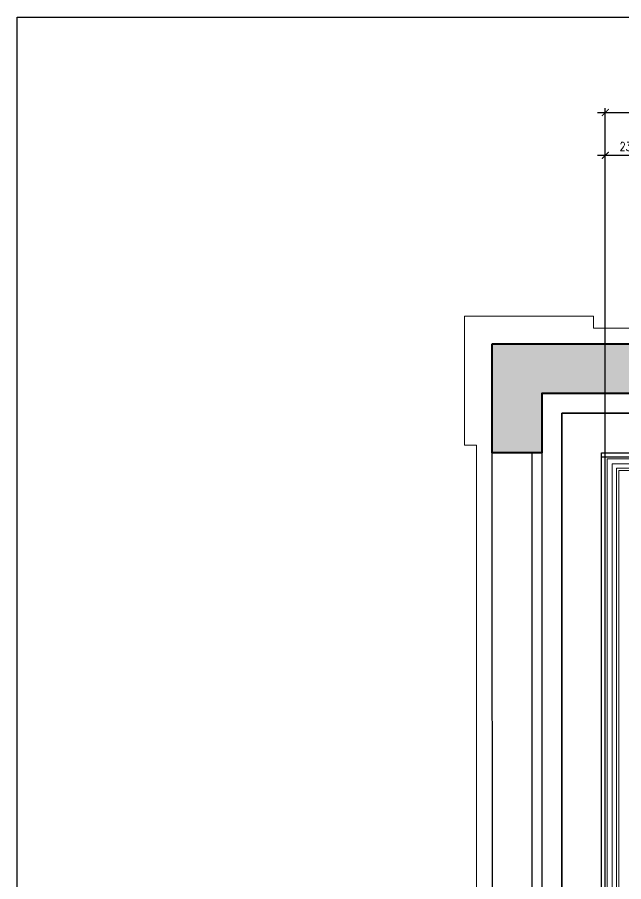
# Model space of a CAD drawing. Header units: inches. Extents: x -20583 to 399182, y -24453 to 525552.
# Drawn here: x 91006 to 94066, y 9982 to 14342 of the extents above; entities that cross this region are included whole.
import ezdxf

# ---------------------------------------------------------------- set-up
doc = ezdxf.new("R2010")
doc.units = ezdxf.units.IN
doc.header["$LTSCALE"] = 1000
doc.header["$MEASUREMENT"] = 0
doc.header["$PDMODE"] = 35
for name, color, linetype in [('8', 8, 'Continuous'), ('A-DIM', 9, 'Continuous'), ('A-WALL', 7, 'Continuous')]:
    doc.layers.add(name, color=color, linetype=linetype)
for name, color, linetype, lineweight in [('A-WALL-TILE', 8, 'Continuous', 9), ('GRC', 41, 'Continuous', 0), ('XREF-V2-GF_COLS$0$A-COLS', 5, 'Continuous', 40), ('XREF-V2-GF_COLS$0$A-COLS-PATT', 252, 'Continuous', 20)]:
    doc.layers.add(name, color=color, linetype=linetype, lineweight=lineweight)
doc.styles.add('ST9', font='romans.shx', dxfattribs={"width": 0.8})
doc.dimstyles.new('DIM-20', dxfattribs={"dimscale": 1000, "dimtxt": 0.044, "dimasz": 0.035, "dimexe": 0.022, "dimexo": 0.022, "dimgap": 0.022, "dimtad": 1, "dimdec": 0, "dimzin": 0, "dimdsep": 46, "dimtxsty": 'ST9', "dimblk1": 'ARCHTICK', "dimblk2": 'ARCHTICK', "dimsah": 1, "dimcen": 0.088, "dimdle": 0.04, "dimclrd": 256, "dimclre": 256, "dimclrt": 3, "dimadec": 0, "dimazin": 0, "dimtfac": 1, "dimtdec": 0, "dimtix": 1, "dimtofl": 0, "dimtmove": 1, "dimatfit": 3, "dimldrblk": 'CLOSED', "dimfxl": 1, "dimtolj": 1, "dimtzin": 0, "dimarcsym": 0})

# ---------------------------------------------------------------- blocks, each defined once
blk = doc.blocks.new('_ARCHTICK')
at = {"color": 0, "linetype": 'ByBlock', "const_width": 0.15}
blk.add_lwpolyline([(-0.5, -0.5), (0.5, 0.5)], dxfattribs=at)
blk = doc.blocks.new('*D505')
at = {"layer": 'A-DIM', "lineweight": -2, "transparency": 16777216}
for p, q in [((93932.7, 13645.7), (94247.3, 13645.7)), ((93972.7, 11911.9), (93972.7, 13667.7)), ((94207.3, 11911.9), (94207.3, 13667.7))]:
    blk.add_line(p, q, dxfattribs=at)
at = {"layer": 'Defpoints', "color": 0, "transparency": 16777216}
for p in [(94207.3, 13645.7), (93972.7, 11889.9, 0), (94207.3, 11889.9, 0)]:
    blk.add_point(p, dxfattribs=at)
at = {"layer": 'A-DIM', "lineweight": -2, "transparency": 16777216, "xscale": 35, "yscale": 35, "zscale": 35, "rotation": 180}
blk.add_blockref('_ARCHTICK', (93972.7, 13645.7), dxfattribs=at)
at = {"layer": 'A-DIM', "lineweight": -2, "transparency": 16777216, "xscale": 35, "yscale": 35, "zscale": 35}
blk.add_blockref('_ARCHTICK', (94207.3, 13645.7), dxfattribs=at)
at = {"layer": 'A-DIM', "color": 3, "transparency": 16777216, "insert": (94090, 13689.7), "char_height": 44, "attachment_point": 5, "style": 'ST9'}
blk.add_mtext('\\A1;235', dxfattribs=at)
blk = doc.blocks.new('_CLOSED')
at = {"color": 0, "linetype": 'ByBlock'}
for p, q in [((-1, 0.17), (0, 0)), ((-1, 0.17), (-1, -0.17)), ((0, 0), (-1, -0.17)), ((0, 0), (-1, 0))]:
    blk.add_line(p, q, dxfattribs=at)
blk = doc.blocks.new('*D555')
at = {"layer": 'A-DIM', "lineweight": -2, "transparency": 16777216}
for p, q in [((93972.7, 13667.7), (93972.7, 13883.6)), ((103432.6, 13667.7), (103432.6, 13883.6)), ((93932.7, 13861.6), (103472.6, 13861.6))]:
    blk.add_line(p, q, dxfattribs=at)
at = {"layer": 'Defpoints', "color": 0, "transparency": 16777216}
for p in [(103432.6, 13861.6), (93972.7, 13645.7), (103432.6, 13645.7)]:
    blk.add_point(p, dxfattribs=at)
at = {"layer": 'A-DIM', "lineweight": -2, "transparency": 16777216, "xscale": 35, "yscale": 35, "zscale": 35, "rotation": 180}
blk.add_blockref('_ARCHTICK', (93972.7, 13861.6), dxfattribs=at)
at = {"layer": 'A-DIM', "lineweight": -2, "transparency": 16777216, "xscale": 35, "yscale": 35, "zscale": 35}
blk.add_blockref('_ARCHTICK', (103432.6, 13861.6), dxfattribs=at)
at = {"layer": 'A-DIM', "color": 3, "transparency": 16777216, "insert": (98702.6, 13905.6), "char_height": 44, "attachment_point": 5, "style": 'ST9'}
blk.add_mtext('\\A1;9460', dxfattribs=at)

msp = doc.modelspace()

# ---------------------------------------------------------------- hatches: boundary and pattern name
at = {"layer": 'XREF-V2-GF_COLS$0$A-COLS-PATT'}
msp.add_hatch(color=256, dxfattribs=at).paths.add_polyline_path([(93402.6, 12694.5), (94502.6, 12694.5), (94502.6, 12444.5), (93652.6, 12444.5), (93652.6, 12144.5), (93402.6, 12144.5)])

# ---------------------------------------------------------------- linework, layer by layer
at = {"layer": '8', "color": 1}
for p, q in [((93952.7, 6349.5, 0), (93952.7, 12144.5, 0)), ((93972.7, 6369.5, 0), (93972.7, 12144.5, 0))]:
    msp.add_line(p, q, dxfattribs=at)
msp.add_lwpolyline([(91005.6, 14341.8), (109636.3, 14341.8), (109636.3, 2.7), (91005.6, 2.7)], close=True, dxfattribs=at)
at = {"layer": '8', "color": 1, "elevation": 0}
for points in [[(101152.7, 1649.5), (98277.7, 1649.6), (98277.7, 6349.5), (93752.7, 6349.5), (93752.6, 12344.5), (103652.6, 12344.5), (103652.7, 6349.5), (100277.7, 6349.5), (100277.7, 3040.9), (101152.7, 3040.9), (101152.7, 1649.5)], [(93952.7, 12144.5), (103452.6, 12144.5), (103452.6, 11464.7)], [(93952.7, 12124.5), (103432.6, 12124.5), (103432.6, 6369.5)]]:
    msp.add_lwpolyline(points, dxfattribs=at)
at = {"layer": 'A-WALL', "color": 1}
for p, q in [((93602.6, 12144.5, 0), (93602.6, 8994.5, 0)), ((93652.6, 12144.5, 0), (93652.6, 8994.5, 0))]:
    msp.add_line(p, q, dxfattribs=at)
at = {"layer": 'A-WALL', "elevation": 0}
msp.add_lwpolyline([(93402.6, 12694.5), (95002.4, 12694.5), (95002.4, 12344.5), (93752.6, 12344.5), (93752.6, 8892), (93402.8, 8892), (93402.6, 12694.5)], dxfattribs=at)
at = {"layer": 'A-WALL-TILE', "elevation": 0}
msp.add_lwpolyline([(104002.6, 11464.6), (104082.6, 11464.6), (104082.6, 12184.6), (104142.6, 12184.6), (104142.6, 12834.6), (103492.6, 12834.6), (103492.6, 12774.6), (93912.6, 12774.5), (93912.6, 12834.5), (93262.6, 12834.5), (93262.6, 12184.5), (93322.6, 12184.5), (93322.6, 8842), (93752.6, 8842), (93752.6, 8892)], dxfattribs=at)
at = {"layer": 'GRC', "elevation": 0}
for points in [[(93982.7, 6379.5), (103422.6, 6379.5), (103422.6, 12114.5), (93982.7, 12114.5)], [(94007.8, 6404.6), (103397.4, 6404.6), (103397.4, 12089.3), (94007.8, 12089.3)], [(94029.7, 6426.5), (103375.6, 6426.5), (103375.6, 12067.4), (94029.7, 12067.4)], [(94041.7, 6438.5), (103363.5, 6438.5), (103363.5, 12055.4), (94041.7, 12055.4)]]:
    msp.add_lwpolyline(points, close=True, dxfattribs=at)
at = {"layer": 'XREF-V2-GF_COLS$0$A-COLS', "elevation": 0}
msp.add_lwpolyline([(93402.6, 12694.5), (94502.6, 12694.5), (94502.6, 12444.5), (93652.6, 12444.5), (93652.6, 12144.5), (93402.6, 12144.5)], close=True, dxfattribs=at)
msp.add_lwpolyline([(93402.6, 12694.5), (94502.6, 12694.5), (94502.6, 12444.5), (93652.6, 12444.5), (93652.6, 12144.5), (93402.6, 12144.5)], close=True, dxfattribs=at)

# ---------------------------------------------------------------- dimensions: what is measured, and where the dimension line sits
at = {"layer": 'A-DIM', "color": 8}
for base, p1, p2, picture, middle in [((103432.6, 13861.6), (93972.7, 13645.7), (103432.6, 13645.7), '*D555', (98702.6, 13905.6)), ((94207.3, 13645.7), (93972.7, 11889.9, 0), (94207.3, 11889.9, 0), '*D505', (94090, 13689.7))]:
    dim = msp.add_linear_dim(base=base, p1=p1, p2=p2, dimstyle='DIM-20', dxfattribs=at)
    dim.commit()
    dim.dimension.update_dxf_attribs({"geometry": picture, "text_midpoint": middle})

doc.saveas('drawing.dxf')
